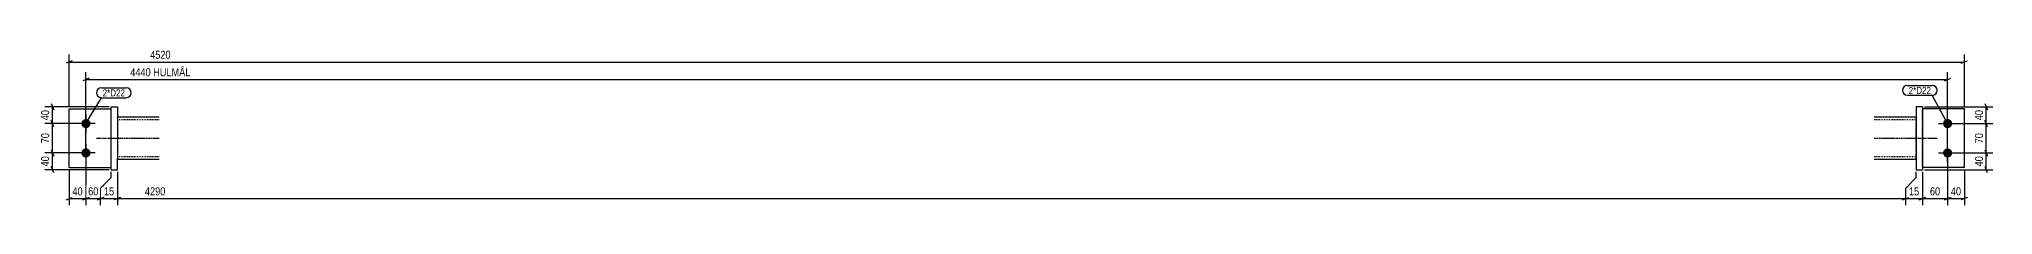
# Model space of a CAD drawing. Header units: millimetres. Extents: x 8 to 14792, y 12 to 385.
# Drawn here: x 8 to 4668, y 12 to 385 of the extents above; entities that cross this region are included whole.
import ezdxf

# ---------------------------------------------------------------- set-up
doc = ezdxf.new("R2010")
doc.units = ezdxf.units.MM
doc.linetypes.add('DXK_LINE_DOT2', pattern=[3.9198, 1.9599, -1.9599])
doc.linetypes.add('DXK_LINE_DOT3', pattern=[5.9187, 2.979, -0.9799, 0.9799, -0.9799])
for name, color, linetype in [('MÅLSÆTNING', 7, 'Continuous'), ('STÅL', 7, 'Continuous'), ('TEKST', 7, 'Continuous')]:
    doc.layers.add(name, color=color, linetype=linetype)
doc.styles.add('Arial Narrow', font='ARIALN.TTF', dxfattribs={"height": 0.2})

msp = doc.modelspace()

# ---------------------------------------------------------------- hatches: boundary and pattern name
at = {"layer": 'STÅL', "linetype": 'Continuous'}
for points in [[(119.8, 195.9, -1), (119.8, 217.9, -1)], [(4559.8, 217.9, -1), (4559.8, 195.9, -1)], [(119.8, 125.9, -1), (119.8, 147.9, -1)], [(4559.8, 147.9, -1), (4559.8, 125.9, -1)]]:
    msp.add_hatch(color=96, dxfattribs=at).paths.add_polyline_path(points)

# ---------------------------------------------------------------- linework, layer by layer
at = {"layer": 'MÅLSÆTNING', "color": 7, "linetype": 'Continuous'}
for p, q in [((87.3, 356.7), (72.3, 350.7)), ((79.8, 246.9), (79.8, 371.5)), ((119.8, 141.9), (119.8, 329.7)), ((4559.8, 141.9), (4559.8, 329.7)), ((4592.3, 350.7), (4607.3, 356.7)), ((127.3, 314.9), (112.3, 308.9)), ((119.8, 311.9), (4559.8, 311.9)), ((4552.3, 308.9), (4567.3, 314.9)), ((174.8, 246.9), (22, 246.9)), ((36.8, 254.4), (42.8, 239.4)), ((39.8, 206.9), (39.8, 246.9)), ((4504.8, 246.9), (4667.9, 246.9)), ((4648.9, 254.4), (4654.9, 239.4)), ((4651.9, 206.9), (4651.9, 246.9)), ((114.8, 206.9), (22, 206.9)), ((42.8, 199.4), (36.8, 214.4)), ((4564.8, 206.9), (4667.9, 206.9)), ((4654.9, 199.4), (4648.9, 214.4)), ((36.8, 144.4), (42.8, 129.4)), ((4648.9, 144.4), (4654.9, 129.4)), ((114.8, 136.9), (22, 136.9)), ((174.8, 96.9), (22, 96.9)), ((42.8, 89.4), (36.8, 104.4)), ((39.8, 96.9), (39.8, 136.9)), ((79.8, 96.9), (79.8, 12)), ((119.8, 131.9), (119.8, 12)), ((4504.8, 96.9), (4667.9, 96.9)), ((4559.8, 131.9), (4559.8, 12)), ((4564.8, 136.9), (4667.9, 136.9)), ((4654.9, 89.4), (4648.9, 104.4)), ((154.8, 53), (179.8, 78)), ((154.8, 12), (154.8, 53)), ((179.8, 78), (179.8, 91.9)), ((194.8, 91.9), (194.8, 12)), ((4459.8, 53), (4484.8, 78)), ((4459.8, 12), (4459.8, 53)), ((4484.8, 78), (4484.8, 91.9)), ((4499.8, 91.9), (4499.8, 12)), ((72.3, 25), (87.3, 31)), ((79.8, 28), (119.8, 28)), ((127.3, 31), (112.3, 25)), ((147.3, 25), (162.3, 31)), ((154.8, 28), (194.8, 28)), ((202.3, 31), (187.3, 25)), ((4452.3, 25), (4467.3, 31)), ((4459.8, 28), (4499.8, 28)), ((4507.3, 31), (4492.3, 25)), ((4552.3, 25), (4567.3, 31)), ((4559.8, 28), (4599.8, 28)), ((4607.3, 31), (4592.3, 25))]:
    msp.add_line(p, q, dxfattribs=at)
at = {"layer": 'STÅL', "color": 2, "linetype": 'Continuous'}
for p, q in [((79.8, 101.9), (79.8, 241.9)), ((79.8, 241.9), (179.8, 241.9)), ((179.8, 96.9), (179.8, 246.9)), ((179.8, 246.9), (194.8, 246.9)), ((194.8, 246.9), (194.8, 220.1)), ((4484.8, 246.9), (4484.8, 220.1)), ((4499.8, 246.9), (4484.8, 246.9)), ((4499.8, 246.9), (4499.8, 96.9)), ((4599.8, 241.9), (4499.8, 241.9)), ((4599.8, 101.9), (4599.8, 241.9)), ((294.8, 221.9), (194.8, 221.9)), ((194.8, 220.1), (194.8, 123.8)), ((4484.8, 221.9), (4384.8, 221.9)), ((4484.8, 220.1), (4484.8, 123.8)), ((79.8, 101.9), (179.8, 101.9)), ((179.8, 96.9), (194.8, 96.9)), ((194.8, 96.9), (194.8, 123.8)), ((194.8, 121.9), (294.8, 121.9)), ((4384.8, 121.9), (4484.8, 121.9)), ((4484.8, 123.8), (4484.8, 96.9)), ((4484.8, 96.9), (4499.8, 96.9)), ((4599.8, 101.9), (4499.8, 101.9))]:
    msp.add_line(p, q, dxfattribs=at)
at = {"layer": 'STÅL', "color": 7, "linetype": 'DXK_LINE_DOT2'}
for p, q in [((179.8, 101.9), (179.8, 241.9)), ((4499.8, 101.9), (4499.8, 241.9)), ((194.8, 221.9), (194.8, 221)), ((194.8, 220.1), (194.8, 221)), ((194.8, 220.1), (194.8, 123.8)), ((294.8, 215.9), (194.8, 215.9)), ((4484.8, 215.9), (4384.8, 215.9)), ((4484.8, 221), (4484.8, 221.9)), ((4484.8, 221), (4484.8, 220.1)), ((4484.8, 123.8), (4484.8, 220.1)), ((294.8, 127.9), (194.8, 127.9)), ((194.8, 121.9), (194.8, 123.8)), ((4484.8, 127.9), (4384.8, 127.9)), ((4484.8, 122.9), (4484.8, 123.8)), ((4484.8, 122.9), (4484.8, 121.9))]:
    msp.add_line(p, q, dxfattribs=at)
at = {"layer": 'STÅL', "color": 96, "linetype": 'Continuous'}
for p, q in [((141.8, 206.9), (97.8, 206.9)), ((119.8, 228.9), (119.8, 184.9)), ((4537.8, 206.9), (4581.8, 206.9)), ((4559.8, 184.9), (4559.8, 228.9)), ((119.8, 158.9), (119.8, 114.9)), ((4559.8, 114.9), (4559.8, 158.9)), ((141.8, 136.9), (97.8, 136.9)), ((4537.8, 136.9), (4581.8, 136.9))]:
    msp.add_line(p, q, dxfattribs=at)
at = {"layer": 'STÅL', "color": 7, "linetype": 'DXK_LINE_DOT3'}
for p, q in [((144.8, 171.9), (294.8, 171.9)), ((4384.8, 171.9), (4534.8, 171.9))]:
    msp.add_line(p, q, dxfattribs=at)

# ---------------------------------------------------------------- next in the draw order: wipeouts: each hides what was drawn before it
at = {"color": 0}
for points, layer in [([(4458.2, 315.7), (4458.2, 343.7), (221.5, 343.7), (221.5, 315.7)], 'MÅLSÆTNING'), ([(36, 243.1), (8, 243.1), (8, 210.8), (36, 210.8)], 'MÅLSÆTNING'), ([(4648.1, 243.1), (4620.1, 243.1), (4620.1, 210.8), (4648.1, 210.8)], 'MÅLSÆTNING'), ([(36, 133.1), (8, 133.1), (8, 100.8), (36, 100.8)], 'MÅLSÆTNING'), ([(116, 31.8), (116, 59.8), (83.6, 59.8), (83.6, 31.8)], 'MÅLSÆTNING'), ([(191, 31.8), (191, 59.8), (158.6, 59.8), (158.6, 31.8)], 'MÅLSÆTNING'), ([(4496, 31.8), (4496, 59.8), (4463.6, 59.8), (4463.6, 31.8)], 'MÅLSÆTNING'), ([(212.8, 271.6), (212.8, 289.1), (159.6, 289.1), (159.6, 271.6)], 'TEKST')]:
    msp.add_wipeout(points, dxfattribs=at).dxf.layer = layer

# ---------------------------------------------------------------- next in the draw order: linework, layer by layer
at = {"layer": 'MÅLSÆTNING', "color": 7, "linetype": 'Continuous'}
for p, q in [((79.8, 353.7), (4599.8, 353.7)), ((4599.8, 246.9), (4599.8, 371.5)), ((114.8, 206.9), (22, 206.9)), ((42.8, 199.4), (36.8, 214.4)), ((39.8, 136.9), (39.8, 206.9)), ((4564.8, 206.9), (4667.9, 206.9)), ((4654.9, 199.4), (4648.9, 214.4)), ((4651.9, 136.9), (4651.9, 206.9)), ((36.8, 144.4), (42.8, 129.4)), ((114.8, 136.9), (22, 136.9)), ((119.8, 131.9), (119.8, 12)), ((154.8, 53), (179.8, 78)), ((154.8, 12), (154.8, 53)), ((179.8, 78), (179.8, 91.9)), ((194.8, 91.9), (194.8, 12)), ((4459.8, 53), (4484.8, 78)), ((4459.8, 12), (4459.8, 53)), ((4484.8, 78), (4484.8, 91.9)), ((4499.8, 91.9), (4499.8, 12)), ((112.3, 25), (127.3, 31)), ((119.8, 28), (154.8, 28)), ((162.3, 31), (147.3, 25)), ((202.3, 31), (187.3, 25)), ((194.8, 28), (4459.8, 28)), ((4452.3, 25), (4467.3, 31)), ((4492.3, 25), (4507.3, 31))]:
    msp.add_line(p, q, dxfattribs=at)

# ---------------------------------------------------------------- next in the draw order: texts
at = {"layer": 'MÅLSÆTNING', "color": 3, "style": 'Arial Narrow'}
for s, height, p in [('4440 HULMÅL', 19.089, (225.5, 319.7)), ('40', 19.09, (87.6, 35.8)), ('15', 19.09, (162.6, 35.8)), ('15', 19.09, (4467.6, 35.8))]:
    msp.add_text(s, height=height, dxfattribs=at).set_placement(p)
for p in [(32, 214.8), (4644.1, 214.8), (32, 104.8)]:
    msp.add_text('40', height=19.09, rotation=90.0002, dxfattribs=at).set_placement(p)

# ---------------------------------------------------------------- next in the draw order: wipeouts: each hides what was drawn before it
at = {"color": 0}
for points in [[(212.8, 271.6), (212.8, 289.1), (159.6, 289.1), (159.6, 271.6)], [(4520.1, 277.6), (4520.1, 295.1), (4466.9, 295.1), (4466.9, 277.6)]]:
    msp.add_wipeout(points, dxfattribs=at).dxf.layer = 'TEKST'

# ---------------------------------------------------------------- next in the draw order: linework, layer by layer
at = {"layer": 'TEKST', "color": 7, "linetype": 'Continuous'}
for p, q in [((156.6, 292.1), (215.8, 292.1)), ((119.8, 206.9), (156.6, 268.6)), ((156.6, 268.6), (215.8, 268.6))]:
    msp.add_line(p, q, dxfattribs=at)
for centre, radius, start, end in [((156.6, 280.4), 11.8, 90, 270), ((215.8, 280.4), 11.7, 270, 90)]:
    msp.add_arc(centre, radius, start, end, dxfattribs=at)

# ---------------------------------------------------------------- next in the draw order: texts
at = {"layer": 'TEKST', "color": 3, "style": 'Arial Narrow'}
msp.add_text('2*D22', height=16.7, dxfattribs=at).set_placement((159.6, 271.6))

# ---------------------------------------------------------------- next in the draw order: wipeouts: each hides what was drawn before it
at = {"color": 0}
for points, layer in [([(4410.7, 357.5), (4410.7, 385.5), (268.9, 385.5), (268.9, 357.5)], 'MÅLSÆTNING'), ([(36, 188.1), (8, 188.1), (8, 155.8), (36, 155.8)], 'MÅLSÆTNING'), ([(4648.1, 188.1), (4620.1, 188.1), (4620.1, 155.8), (4648.1, 155.8)], 'MÅLSÆTNING'), ([(153.5, 31.8), (153.5, 59.8), (121.1, 59.8), (121.1, 31.8)], 'MÅLSÆTNING'), ([(4398.2, 31.8), (4398.2, 59.8), (256.4, 59.8), (256.4, 31.8)], 'MÅLSÆTNING'), ([(4520.1, 277.6), (4520.1, 295.1), (4466.9, 295.1), (4466.9, 277.6)], 'TEKST')]:
    msp.add_wipeout(points, dxfattribs=at).dxf.layer = layer

# ---------------------------------------------------------------- next in the draw order: linework, layer by layer
at = {"layer": 'MÅLSÆTNING', "color": 7, "linetype": 'Continuous'}
for p, q in [((4648.9, 144.4), (4654.9, 129.4)), ((4564.8, 136.9), (4667.9, 136.9)), ((4651.9, 96.9), (4651.9, 136.9))]:
    msp.add_line(p, q, dxfattribs=at)
at = {"layer": 'TEKST', "color": 7, "linetype": 'Continuous'}
for p, q in [((4463.9, 298.1), (4523.1, 298.1)), ((4463.9, 274.6), (4523.1, 274.6)), ((4559.8, 206.9), (4523.1, 274.6))]:
    msp.add_line(p, q, dxfattribs=at)
for centre, start, end in [((4463.9, 286.4), 90, 270), ((4523.1, 286.4), 270, 90)]:
    msp.add_arc(centre, 11.7, start, end, dxfattribs=at)

# ---------------------------------------------------------------- next in the draw order: texts
at = {"layer": 'MÅLSÆTNING', "color": 3, "style": 'Arial Narrow'}
for s, p in [('4520', (272.9, 361.5)), ('60', (125.1, 35.8)), ('4290', (260.4, 35.8))]:
    msp.add_text(s, height=19.09, dxfattribs=at).set_placement(p)
for p in [(32, 159.8), (4644.1, 159.8)]:
    msp.add_text('70', height=19.09, rotation=90.0002, dxfattribs=at).set_placement(p)
at = {"layer": 'TEKST', "color": 3, "style": 'Arial Narrow'}
msp.add_text('2*D22', height=16.7, dxfattribs=at).set_placement((4466.9, 277.6))

# ---------------------------------------------------------------- next in the draw order: wipeouts: each hides what was drawn before it
at = {"color": 0}
msp.add_wipeout([(4648.1, 133.1), (4620.1, 133.1), (4620.1, 100.8), (4648.1, 100.8)], dxfattribs=at).dxf.layer = 'MÅLSÆTNING'

# ---------------------------------------------------------------- next in the draw order: linework, layer by layer
at = {"layer": 'MÅLSÆTNING', "color": 7, "linetype": 'Continuous'}
msp.add_line((4599.8, 96.9), (4599.8, 12), dxfattribs=at)

# ---------------------------------------------------------------- next in the draw order: texts
at = {"layer": 'MÅLSÆTNING', "color": 3, "style": 'Arial Narrow'}
msp.add_text('40', height=19.09, rotation=90.0002, dxfattribs=at).set_placement((4644.1, 104.8))

# ---------------------------------------------------------------- next in the draw order: wipeouts: each hides what was drawn before it
at = {"color": 0}
msp.add_wipeout([(4596, 31.8), (4596, 59.8), (4563.6, 59.8), (4563.6, 31.8)], dxfattribs=at).dxf.layer = 'MÅLSÆTNING'

# ---------------------------------------------------------------- next in the draw order: linework, layer by layer
at = {"layer": 'MÅLSÆTNING', "color": 7, "linetype": 'Continuous'}
for p, q in [((4559.8, 131.9), (4559.8, 12)), ((4499.8, 28), (4559.8, 28)), ((4567.3, 31), (4552.3, 25))]:
    msp.add_line(p, q, dxfattribs=at)

# ---------------------------------------------------------------- next in the draw order: texts
at = {"layer": 'MÅLSÆTNING', "color": 3, "style": 'Arial Narrow'}
msp.add_text('40', height=19.09, dxfattribs=at).set_placement((4567.6, 35.8))

# ---------------------------------------------------------------- next in the draw order: wipeouts: each hides what was drawn before it
at = {"color": 0}
msp.add_wipeout([(4546, 31.8), (4546, 59.8), (4513.6, 59.8), (4513.6, 31.8)], dxfattribs=at).dxf.layer = 'MÅLSÆTNING'

# ---------------------------------------------------------------- next in the draw order: texts
at = {"layer": 'MÅLSÆTNING', "color": 3, "style": 'Arial Narrow'}
msp.add_text('60', height=19.09, dxfattribs=at).set_placement((4517.6, 35.8))

doc.saveas('drawing.dxf')
